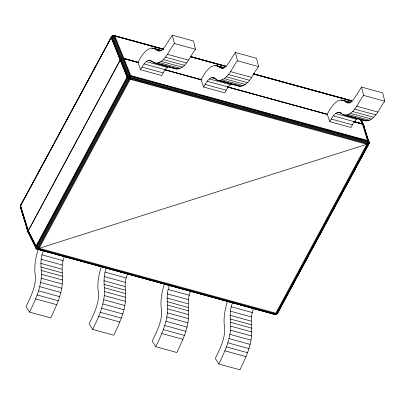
<?xml version="1.0" encoding="UTF-8"?>
<svg xmlns="http://www.w3.org/2000/svg" width="405" height="405" viewBox="0 0 405 405"><rect width="100%" height="100%" fill="white"/><g stroke="black" fill="none" stroke-linecap="round" stroke-linejoin="round"><path stroke-width="0.61" d="M163.473 49.152L114.721 35.777L112.727 36.035L111.608 37.042L20.346 206.444L27.98 231.781L35.741 247.333C37.133 250.037 35.073 247.252 36.005 246.098L127.094 77.112L128.684 75.75L130.785 75.553L367.487 140.489L368.575 141.153L369.082 142.418L368.712 144.089L277.627 313.075L276.873 313.926L275.122 314.493L36.89 249.075L35.888 247.911L28.122 232.348L20.25 206.545L20.63 205.178L53.622 144.261M20.392 207.33L20.63 205.178L20.25 206.545L20.766 208.114L20.427 207.522L20.766 208.114L20.68 207.714M360.384 119.055L362.971 124.264L368.094 140.758L367.796 143.795L276.418 313.379L275.446 314.452L37.468 249.171L36.445 248.159L36.005 246.098L28.269 230.617L20.442 205.674L20.63 205.178M279.475 309.066L276.873 313.926M36.04 248.128L35.782 246.716L28.173 231.007C28.411 230.111 27.611 232.779 28.507 233.002L36.207 248.402L38.085 249.429L39.108 248.321L130.476 78.712L130.785 75.553L114.721 35.777L112.838 35.701L111.294 36.977L20.442 205.674L21.308 204.864M36.283 248.528L36.683 248.781L35.954 248.032L35.782 246.716L28.026 231.179L20.387 205.856M35.837 247.501L36.005 246.098L28.122 230.88L20.407 206.398M64.511 256.395C60.304 265.209 63.134 274.792 62.289 284.032C61.216 296.101 55.763 307.106 50.701 317.9L29.59 312.108C35.321 300.191 41.173 287.727 41.447 274.236C41.087 266.495 39.984 258.501 43.229 251.135M127.428 274.236C123.388 282.898 126.264 292.283 125.378 301.34C124.305 313.409 118.847 324.41 113.79 335.208L92.674 329.417C98.41 317.5 104.262 305.036 104.536 291.544C104.115 283.616 103.118 275.43 106.49 267.908M190.689 291.008C186.482 299.827 189.307 309.405 188.467 318.649C187.394 330.718 181.936 341.719 176.879 352.517L155.763 346.726C161.499 334.808 167.351 322.345 167.624 308.853C167.204 300.92 166.207 292.739 169.579 285.216M253.778 308.316C249.566 317.13 252.396 326.714 251.556 335.958C250.482 348.022 245.025 359.027 239.962 369.826L218.852 364.029C224.588 352.112 230.44 339.653 230.713 326.157C230.293 318.229 229.296 310.048 232.662 302.525M20.346 206.444L20.442 207.613L20.321 206.418M28.927 233.245L28.122 232.348L28.122 230.88L120.366 59.743L121.763 58.629L123.196 58.36L138.52 62.486M360.895 119.369L363.715 125.003L364.424 128.096M368.899 141.654C368.833 145.815 369.876 141.472 367.624 141.588L130.916 76.651C129.873 76.484 127.97 76.084 127.504 77.173L367.411 142.97C369.998 145.182 369.097 139.082 368.763 143.416L368.712 144.089L277.359 313.283L276.681 313.834L275.486 313.774L38.779 248.837L36.966 247.769L36.005 246.098L35.979 247.571L37.159 249.212L38.455 248.098L129.818 78.509L130.106 75.467L114.245 35.974L113.795 35.554L112.838 35.701M36.506 247.242L128.031 77.309L128.107 76.14L112.175 36.597L111.79 36.44L111.243 37.65L127.094 77.112L129.544 79.112L366.9 144.271L368.444 144.296L368.828 143.365L368.95 141.932L367.598 140.986L130.896 76.049L128.79 76.049L127.094 77.112L130.476 78.712L367.183 143.653L368.651 143.851L368.955 143.41M111.441 36.739L111.243 37.65L127.094 77.112L128.056 76.945L128.142 76.591M128.81 76.484L128.289 78.413L37.199 247.399L36.713 248.042L36.02 248.093M37.488 249.333L36.784 248.943L274.195 314.27L276.357 314.169L368.282 143.861L368.575 141.153L363.452 124.659L360.86 119.44M112.296 35.964L111.618 36.546L111.243 37.65L112.767 36.151L114.721 35.777M276.058 314.356L277.557 312.974L277.273 313.541M127.398 77.34L36.268 246.529C35.898 247.668 37.351 248.888 38.429 249.217L275.78 314.245L276.418 313.379L277.627 313.075L368.899 143.588M368.763 143.416L368.935 142.869L367.558 142.266L128.765 76.97L128.289 78.413L129.114 78.246L128.891 78.798L37.807 247.784L36.916 248.751L36.379 248.645M130.167 77.168L129.544 79.112M368.479 143.264L368.611 142.651M368.92 142.854L368.444 144.296L368.302 143.861L368.034 144.403L367.796 143.795L368.155 142.454M27.98 231.781L28.082 231.316M168.384 66.764C165.108 68.658 163.478 72.353 161.686 75.527L140.576 69.736L137.938 62.375L123.915 58.548C122.766 57.399 119.961 60.629 120.366 59.743L111.638 37.078L112.818 36.242L114.934 36.085L163.078 49.294M101.078 267.371C98.871 274.418 97.554 281.824 97.954 289.226C100.45 301.528 94.254 313.126 89.141 323.843L92.674 329.417M164.167 284.68C161.959 291.727 160.643 299.128 161.043 306.534C163.539 318.831 157.343 330.434 152.229 341.152L155.763 346.726M112.195 36.516L111.826 36.394L111.243 37.65L111.993 36.374L113.142 35.655M128.456 77.947L127.762 77.988L127.98 77.294M38.359 249.024C35.873 256.365 34.471 264.151 34.865 271.917C37.361 284.219 31.165 295.817 26.052 306.534L29.59 312.108M227.625 300.945C225.139 308.286 223.732 316.072 224.132 323.843C226.628 336.14 220.426 347.743 215.318 358.455L218.852 364.029M111.648 36.987L111.188 37.275L112.863 35.691M28.173 231.007L120.366 59.743L120.204 60.072M273.983 313.961L274.792 314.371L275.81 313.257L367.183 143.653L367.487 140.489L362.369 123.996L360.07 119.379M367.507 144.393L367.781 143.79M368.904 143.608L368.666 143.846M277.476 313.313L277.673 312.402M20.675 205.416L20.898 204.965M54.219 143.142L111.77 36.41M140.576 69.736C142.519 66.182 144.453 62.112 148.341 60.35L150.306 60.244L153.485 62.547L155.206 63.19L176.317 68.982C186.573 68.663 189.996 55.718 195.483 49.288L193.433 40.971L172.322 35.174L165.361 45.993L162.982 49.005L160.562 50.767L158.32 51.111C155.505 48.868 151.789 46.681 148.341 49.223C143.497 52.296 140.56 57.439 137.938 62.375L123.884 58.472M231.473 84.073C228.197 85.966 226.567 89.662 224.775 92.836L203.659 87.045L201.027 79.684L205.801 71.847L209.552 67.853L211.43 66.531L215.02 65.347L224.512 67.66M203.659 87.045C205.608 83.486 207.542 79.42 211.43 77.654L214.604 77.882M358.182 118.376C354.583 120.184 352.831 124.097 350.948 127.453L329.837 121.662C331.786 118.103 333.72 114.033 337.608 112.271L340.777 112.499M280.073 307.952L281.87 304.616M282.467 303.507L284.269 300.171M285.763 297.392L286.365 296.278M286.963 295.169L287.565 294.055M288.163 292.947L289.96 289.61M290.557 288.497L292.056 285.717M293.853 282.381L294.455 281.272M295.053 280.159L295.655 279.05M296.252 277.936L296.85 276.823M297.452 275.714L298.05 274.6M298.647 273.486L299.249 272.378M300.748 269.598L301.345 268.485M303.142 265.148L303.745 264.04M304.342 262.926L304.94 261.817M305.542 260.704L307.041 257.924M308.838 254.588L309.435 253.479M311.232 250.143L313.03 246.807M313.632 245.693L315.13 242.914M316.928 239.583L318.725 236.247M319.322 235.133L321.119 231.797M322.618 229.017L323.22 227.909M325.018 224.572L326.815 221.236M327.412 220.123L328.911 217.343M330.708 214.012L332.505 210.676M333.107 209.562L334.905 206.226M335.502 205.117L338.2 200.116M338.798 199.002L340.595 195.666M341.197 194.557L342.994 191.221M344.493 188.441L345.09 187.328M345.693 186.214L346.29 185.105M346.888 183.992L347.49 182.883M348.087 181.769L348.685 180.655M349.287 179.547L351.084 176.21M352.583 173.431L353.18 172.317M353.783 171.209L354.38 170.095M354.977 168.986L355.58 167.873M356.177 166.759L356.775 165.65M357.377 164.536L357.974 163.428M359.473 160.648L360.07 159.535M361.873 156.198L362.47 155.09M363.067 153.976L363.67 152.862M364.267 151.754L365.766 148.974M367.563 145.638L368.165 144.524M111.188 37.275L111.38 37.017M277.121 313.657L277.359 313.283L275.43 314.452L275.78 314.245M277.638 312.923L277.541 313.03M277.455 313.343L277.627 313.075L277.147 313.637M155.206 63.19C165.463 62.866 168.885 49.926 174.373 43.497L172.322 35.174M213.394 77.552L216.569 79.856L218.295 80.494L239.406 86.29C249.662 85.966 253.084 73.027 258.572 66.597L256.522 58.274L235.411 52.483L228.45 63.301L226.071 66.314L223.651 68.07L221.408 68.42L216.67 65.509M218.295 80.494C228.552 80.175 231.974 67.235 237.462 60.806L235.411 52.483M339.572 112.165L342.746 114.468L344.468 115.111L365.583 120.903C375.84 120.584 379.262 107.644 384.75 101.215L382.7 92.892L361.584 87.1L354.628 97.914L352.244 100.931L349.824 102.688L347.581 103.032C344.311 99.797 339.208 98.8 335.73 102.465C331.999 105.685 329.376 110.018 327.225 114.357L329.837 121.662M344.468 115.111C354.724 114.792 358.152 101.852 363.639 95.423L361.584 87.1M276.418 313.379L38.455 248.098L37.457 249.166M28.279 230.642L28.122 230.88L20.579 205.851M120.214 60.092L120.417 59.869L120.219 60.107L120.417 59.869L127.504 76.641M36.688 248.007L37.199 247.399L38.455 248.098M277.283 312.969L276.392 314.113L274.858 314.356M276.787 313.602L277.303 313.5M36.146 247.551L36.678 246.974L36.005 246.098L36.075 246.787M37.792 248.953L38.126 248.589L37.807 247.784L37.498 248.214L36.678 246.974L36.966 247.769M112.767 36.151L128.684 75.75L127.56 76.601L111.638 37.078L112.144 36.556M127.494 76.57L128.036 76.105M113.152 35.802L114.129 35.681L163.488 49.223M113.785 35.898L114.448 35.64L163.2 49.015M36.298 247.384L35.827 247.445M37.194 248.543L36.617 248.766M349.621 100.597L350.284 100.339L350.892 100.602L352.016 101.68M276.899 313.905L276.392 314.113M112.175 36.597L112.818 36.242L112.261 35.989M128.107 76.14L129.387 75.532L113.481 35.898L113.116 35.665M127.565 76.773L127.094 77.112L127.504 77.173M129.802 78.504L128.891 78.798C129.737 78.312 129.367 74.125 129.494 76.459M39.108 248.321L366.9 144.271M275.805 314.381L275.537 314.27L276.083 314.346M112.539 35.888L112.236 36.217L112.803 36.172M128.749 76.059L128.684 75.75L128.765 76.489M128.76 75.856L130.785 75.553M112.808 36.131L113.527 36.03L113.38 35.777M351.135 101.058L351.672 101.164M277.131 313.612L276.833 313.561M274.195 314.27C277.506 314.326 273.562 313.678 275.137 314.493M367.598 140.986L368.606 141.304L368.965 142.368M128.056 76.945L128.765 76.97M130.207 75.927L130.243 76.515M123.252 58.497L123.93 58.583M254.001 73.923L350.284 100.339L351.844 101.407L350.776 100.784L253.267 74.039M127.869 77.639L127.357 77.542L127.56 76.601M123.196 58.36L137.958 62.436L123.915 58.548M354.405 121.743L362.921 124.127L363.918 125.732M362.971 124.264L353.818 121.627L362.369 123.996L363.452 124.659L369.006 142.889M174.373 43.497L195.483 49.288M237.462 60.806L258.572 66.597M363.639 95.423L384.75 101.215M190.623 56.538L225.97 66.233M190.289 56.508L226.243 66.374M253.667 73.897L350.563 100.475L351.844 101.407M190.304 56.578L225.646 66.273M253.682 73.963L349.358 100.212M190.502 56.816L225.848 66.516M154.614 47.096L156.441 47.598M153.581 48.2L161.423 50.352M342.848 100.126L350.69 102.278M151.931 48.043L153.141 48.372M154.345 48.701L161.129 50.519M215.02 65.347L224.218 67.827M341.197 99.964L350.391 102.445M156.446 50.017L160.066 51.01M219.535 67.326L223.155 68.318M345.713 101.939L349.935 103.098M167.417 54.316L188.527 60.107M230.501 71.619L251.616 77.416M356.678 106.237L377.789 112.028M165.382 57.176L186.492 62.967M228.471 74.485L249.581 80.276M354.643 109.097L375.759 114.888M163.286 59.54L184.397 65.332M226.375 76.849L247.485 82.64M352.552 111.461L373.663 117.253M161.175 61.358L182.285 67.149M224.264 78.666L245.374 84.458M350.436 113.278L371.552 119.07M159.094 62.588L180.205 68.379M222.183 79.896L243.294 85.688M348.356 114.509L369.471 120.3M148.341 60.35L153.166 61.671M211.43 77.654L216.255 78.98M337.608 112.271L341.83 113.43M157.089 63.2L178.2 68.992M220.178 80.509L241.289 86.3M346.351 115.126L367.467 120.918M153.485 62.547L176.317 68.982M216.569 79.856L237.082 85.48M342.746 114.468L365.583 120.903M146.2 61.595L167.316 67.387M209.289 78.904L230.404 84.696M335.467 113.516L356.577 119.308M144.038 63.899L165.149 69.69M207.122 81.208L228.238 86.999M333.3 115.82L362.369 123.996L354.178 121.743M164.739 69.68L201.331 79.719M227.554 86.913L327.564 114.352M201.027 79.684L165.134 69.837L201.047 79.739M227.605 86.974L327.225 114.357L227.625 87.034M354.421 121.783L362.353 123.96M141.998 67.098L163.109 72.89M205.087 84.402L226.198 90.194M331.26 119.019L352.375 124.811M39.72 249.693L41.548 250.194M42.768 250.533L44.601 251.034M47.041 251.702L51.921 253.039M53.141 253.378L54.969 253.879M56.189 254.213L59.241 255.049M60.461 255.383L62.289 255.884M64.729 256.557L66.562 257.059M67.782 257.393L69.614 257.894M73.882 259.068L76.935 259.904M78.155 260.238L79.982 260.739M81.203 261.073L83.035 261.574M85.475 262.248L87.303 262.749M88.523 263.083L90.355 263.584M92.796 264.252L97.676 265.594M98.896 265.928L100.724 266.429M101.944 266.763L104.996 267.604M106.216 267.938L108.044 268.439M113.537 269.943L115.369 270.449M119.637 271.618L122.69 272.454M123.91 272.788L125.737 273.294M126.957 273.628L128.79 274.129M131.23 274.798L133.058 275.299M134.278 275.633L136.11 276.139M138.55 276.807L143.431 278.144M144.651 278.483L146.478 278.984M147.698 279.318L150.751 280.154M151.971 280.488L153.799 280.989M159.292 282.498L161.124 282.999M165.392 284.173L168.445 285.009M169.665 285.343L171.492 285.844M172.712 286.178L174.545 286.679M176.985 287.353L178.813 287.854M180.033 288.188L181.865 288.689M184.305 289.357L189.186 290.699M190.406 291.033L192.233 291.534M193.453 291.868L196.506 292.709M197.726 293.043L199.554 293.544M200.774 293.878L202.606 294.379M205.046 295.048L206.879 295.554M211.147 296.723L214.199 297.559M215.419 297.893L217.247 298.399M218.467 298.733L220.3 299.234M222.74 299.902L224.567 300.404M225.787 300.738L227.62 301.244M231.888 302.413L234.94 303.249M236.161 303.583L237.988 304.089M239.208 304.423L242.261 305.259M243.481 305.593L245.308 306.094M246.534 306.428L248.361 306.934M250.801 307.603L252.634 308.104M256.902 309.278L259.954 310.114M261.174 310.448L263.002 310.949M264.222 311.283L266.055 311.784M268.495 312.457L270.322 312.959M271.542 313.293L273.375 313.794M42.024 254.866L63.134 260.663M105.113 272.175L126.223 277.967M168.202 289.484L189.312 295.275M231.29 306.793L252.401 312.584M41.138 259.235L62.248 265.027M104.227 276.544L125.337 282.336M167.316 293.853L188.426 299.644M230.404 311.161L251.515 316.953M40.804 263.397L61.914 269.188M103.893 280.705L125.003 286.497M166.981 298.014L188.092 303.806M230.07 315.323L251.181 321.114M41.047 267.062L62.157 272.854M104.131 284.371L125.246 290.162M167.219 301.679L188.335 307.471M230.308 318.988L251.424 324.78M41.401 270.484L62.512 276.276M104.49 287.788L125.601 293.579M167.579 305.097L188.69 310.888M230.668 322.405L251.778 328.197M41.447 274.236L62.557 280.027M104.536 291.544L125.646 297.336M167.624 308.853L188.735 314.644M230.713 326.157L251.824 331.948M41.178 278.24L62.289 284.032M104.267 295.549L125.378 301.34M167.356 312.857L188.467 318.649M230.445 330.166L251.556 335.958M40.601 282.412L61.717 288.203M103.69 299.72L124.806 305.512M166.779 317.029L187.89 322.82M229.868 334.338L250.978 340.129M39.736 286.654L60.846 292.45M102.824 303.963L123.935 309.754M165.908 321.271L187.024 327.063M228.997 338.58L250.113 344.371M38.591 290.881L59.702 296.673M101.68 308.185L122.791 313.976M164.764 325.493L185.88 331.285M227.853 342.802L248.969 348.594M37.194 294.987L58.31 300.778M100.283 312.296L121.394 318.087M163.372 329.604L184.483 335.396M226.461 346.913L247.571 352.704M35.579 298.895L56.695 304.687M98.668 316.204L119.784 321.995M161.757 333.507L182.868 339.299M224.846 350.816L245.956 356.608M114.934 36.085L113.354 35.787M237.684 85.647L239.406 86.29M362.338 123.925L362.921 124.127M349.966 100.379L351.16 100.734L350.907 100.607L351.813 101.584M35.807 246.822L36.268 246.529L36.475 247.197M36.89 249.075L37.149 249.202M130.896 76.049L130.106 75.467L129.473 75.932M368.185 141.213L368.221 141.801M350.563 100.475L351.368 101.027M367.487 140.489L368.14 140.955M368.646 141.537L368.155 140.965M368.914 141.745L368.606 141.304M360.759 119.379L363.857 125.58M350.776 100.784L351.337 101.913M366.292 134.425L367.644 138.626M368.413 141.026L368.995 142.823L364.789 129.276M20.954 208.717L28.446 232.85M113.795 35.554L114.048 35.691L113.795 35.554"/></g></svg>
